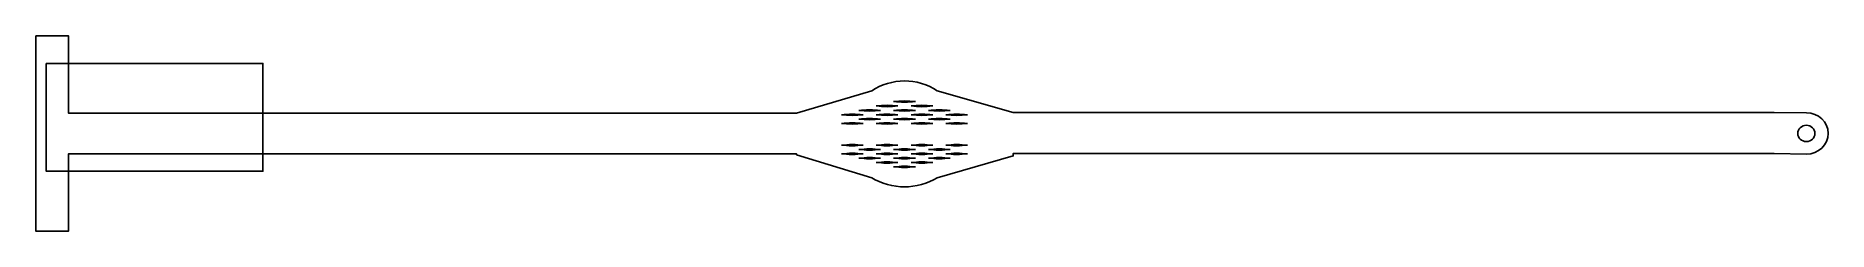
# Model space of a CAD drawing. Header units: millimetres. Extents: x 15 to 839, y 5 to 95.
import ezdxf

# ---------------------------------------------------------------- set-up
doc = ezdxf.new("R2010")
doc.units = ezdxf.units.MM
doc.layers.add('Capa_1', color=7, linetype='CONTINUOUS')

msp = doc.modelspace()

# ---------------------------------------------------------------- linework, layer by layer
at = {"layer": 'Capa_1', "color": 7}
for points in [[(15.000118, 94.870081), (15.000118, 59.328064), (15.000118, 40.542131), (15.000118, 5.000114), (30.000236, 5.000114), (30.000236, 40.542131), (364.70694, 40.542131), (364.70694, 40.188664), (399.27692, 29.58621)], [(399.27692, 69.586353), (364.70694, 59.328064), (30.000236, 59.328064), (30.000236, 94.870081), (15.000118, 94.870081), (15.000118, 94.870081)], [(828.85535, 59.466557), (813.98081, 59.590063), (813.98081, 59.586446), (464.27709, 59.586446), (429.27716, 69.586353)], [(429.27716, 29.58621), (464.27709, 39.586633), (464.27709, 40.800513), (813.98081, 40.800513), (828.85535, 40.454797)]]:
    msp.add_lwpolyline(points, dxfattribs=at)
for points in [[(19.780479, 82.140608), (119.340118, 82.140608), (119.340118, 32.580969), (19.780479, 32.580969)], [(390.27695, 58.895015)], [(398.27698, 60.894893)], [(406.27701, 62.895288)], [(406.27701, 58.895015)], [(414.27704, 64.895166)], [(414.27704, 60.894893)], [(422.27707, 62.895288)], [(422.27707, 58.895015)], [(430.2771, 60.894893)], [(438.27712, 58.895015)], [(390.27695, 54.89526)], [(398.27698, 56.895138)], [(406.27701, 54.89526)], [(414.27704, 56.895138)], [(422.27707, 54.89526)], [(430.2771, 56.895138)], [(438.27712, 54.89526)], [(828.85535, 53.714453)], [(390.27695, 44.895353)], [(398.27698, 42.894958)], [(406.27701, 44.895353)], [(414.27704, 42.894958)], [(422.27707, 44.895353)], [(430.2771, 42.894958)], [(438.27712, 44.895353)], [(390.27695, 40.895081)], [(398.27698, 38.895203)], [(406.27701, 40.895081)], [(406.27701, 36.895325)], [(414.27704, 38.895203)], [(414.27704, 34.89493)], [(422.27707, 40.895081)], [(422.27707, 36.895325)], [(430.2771, 38.895203)], [(438.27712, 40.895081)]]:
    msp.add_lwpolyline(points, close=True, dxfattribs=at)
for points in [[(414.27652, 74.156099), (409.23175, 74.122599), (403.37677, 72.52608), (399.27692, 69.586353)], [(429.27716, 69.586353), (425.16768, 72.532894), (419.33313, 74.129756), (414.27652, 74.156099)], [(385.27674, 58.586507), (387.27674, 58.586507), (388.27695, 58.895015), (390.27695, 58.895015)], [(390.27695, 58.277482), (388.06393, 58.277482), (387.27674, 58.586507), (385.27674, 58.586507)], [(390.27695, 58.895015), (392.27695, 58.895015), (393.27716, 58.586507), (395.27716, 58.586507)], [(395.27716, 58.586507), (393.27716, 58.586507), (392.27695, 58.277482), (390.27695, 58.277482)], [(393.27677, 60.586385), (395.27677, 60.586385), (396.06395, 60.894893), (398.27698, 60.894893)], [(398.27698, 60.27736), (396.27698, 60.27736), (395.27677, 60.586385), (393.27677, 60.586385)], [(398.27698, 60.894893), (400.27698, 60.894893), (401.27719, 60.586385), (403.27719, 60.586385)], [(403.27719, 60.586385), (401.27719, 60.586385), (400.27698, 60.27736), (398.27698, 60.27736)], [(401.2768, 62.586263), (403.2768, 62.586263), (404.06398, 62.895288), (406.27701, 62.895288)], [(406.27701, 62.277755), (404.27701, 62.277755), (403.2768, 62.586262), (401.2768, 62.586263)], [(401.2768, 58.586507), (403.2768, 58.586506), (404.06398, 58.895015), (406.27701, 58.895015)], [(406.27701, 58.277482), (404.27701, 58.277482), (403.2768, 58.586506), (401.2768, 58.586507)], [(406.27701, 62.895288), (408.27701, 62.895288), (409.27722, 62.586262), (411.27722, 62.586263)], [(411.27722, 62.586263), (409.27722, 62.586263), (408.27701, 62.277755), (406.27701, 62.277755)], [(406.27701, 58.895015), (408.27701, 58.895015), (409.27722, 58.586506), (411.27722, 58.586507)], [(411.27722, 58.586507), (409.27722, 58.586506), (408.27701, 58.277482), (406.27701, 58.277482)], [(409.27683, 64.586141), (411.27683, 64.58614), (412.06401, 64.895166), (414.27704, 64.895166)], [(414.27704, 64.277633), (412.27704, 64.277633), (411.27683, 64.58614), (409.27683, 64.586141)], [(409.27683, 60.586385), (411.27683, 60.586385), (412.06401, 60.894893), (414.27704, 60.894893)], [(414.27704, 60.27736), (412.27704, 60.27736), (411.27683, 60.586385), (409.27683, 60.586385)], [(414.27704, 64.895166), (416.27704, 64.895166), (417.27673, 64.58614), (419.27673, 64.586141)], [(419.27673, 64.586141), (417.27673, 64.58614), (416.27704, 64.277633), (414.27704, 64.277633)], [(414.27704, 60.894893), (416.27704, 60.894893), (417.27673, 60.586385), (419.27673, 60.586385)], [(419.27673, 60.586385), (417.27673, 60.586385), (416.27704, 60.27736), (414.27704, 60.27736)], [(417.27686, 62.586263), (419.27686, 62.586262), (420.06404, 62.895288), (422.27707, 62.895288)], [(422.27707, 62.277755), (420.27707, 62.277755), (419.27686, 62.586262), (417.27686, 62.586263)], [(417.27686, 58.586507), (419.27686, 58.586507), (420.06404, 58.895015), (422.27707, 58.895015)], [(422.27707, 58.277482), (420.27707, 58.277482), (419.27686, 58.586507), (417.27686, 58.586507)], [(422.27707, 62.895288), (424.27707, 62.895288), (425.27676, 62.586262), (427.27676, 62.586263)], [(427.27676, 62.586263), (425.27676, 62.586262), (424.27707, 62.277755), (422.27707, 62.277755)], [(422.27707, 58.895015), (424.27707, 58.895015), (425.27676, 58.586507), (427.27676, 58.586507)], [(427.27676, 58.586507), (425.27676, 58.586507), (424.27707, 58.277482), (422.27707, 58.277482)], [(425.27688, 60.586385), (427.27688, 60.586385), (428.06408, 60.894893), (430.2771, 60.894893)], [(430.2771, 60.27736), (428.2771, 60.27736), (427.27688, 60.586385), (425.27688, 60.586385)], [(430.2771, 60.894893), (432.2771, 60.894893), (433.27679, 60.586385), (435.27679, 60.586385)], [(435.27679, 60.586385), (433.27679, 60.586385), (432.2771, 60.27736), (430.2771, 60.27736)], [(433.27691, 58.586507), (435.27691, 58.586507), (436.27712, 58.895015), (438.27712, 58.895015)], [(438.27712, 58.277482), (436.0641, 58.277482), (435.27691, 58.586507), (433.27691, 58.586507)], [(438.27712, 58.895015), (440.27712, 58.895015), (441.27682, 58.586507), (443.27682, 58.586507)], [(443.27682, 58.586507), (441.27682, 58.586507), (440.27712, 58.277482), (438.27712, 58.277482)], [(838.85784, 49.961194), (838.85768, 55.210862), (834.37948, 59.466495), (828.85535, 59.466557)], [(385.27674, 54.586235), (387.27674, 54.586235), (388.27695, 54.89526), (390.27695, 54.89526)], [(390.27695, 54.277726), (388.06393, 54.277726), (387.27674, 54.586235), (385.27674, 54.586235)], [(390.27695, 54.89526), (392.27695, 54.89526), (393.27716, 54.586235), (395.27716, 54.586235)], [(395.27716, 54.586235), (393.27716, 54.586235), (392.27695, 54.277726), (390.27695, 54.277726)], [(393.27677, 56.586629), (395.27677, 56.586628), (396.06395, 56.895138), (398.27698, 56.895138)], [(398.27698, 56.277604), (396.27698, 56.277604), (395.27677, 56.586628), (393.27677, 56.586629)], [(398.27698, 56.895138), (400.27698, 56.895138), (401.27719, 56.586628), (403.27719, 56.586629)], [(403.27719, 56.586629), (401.27719, 56.586628), (400.27698, 56.277604), (398.27698, 56.277604)], [(401.2768, 54.586235), (403.2768, 54.586235), (404.06398, 54.89526), (406.27701, 54.89526)], [(406.27701, 54.277726), (404.27701, 54.277726), (403.2768, 54.586235), (401.2768, 54.586235)], [(406.27701, 54.89526), (408.27701, 54.89526), (409.27722, 54.586235), (411.27722, 54.586235)], [(411.27722, 54.586235), (409.27722, 54.586235), (408.27701, 54.277726), (406.27701, 54.277726)], [(409.27683, 56.586629), (411.27683, 56.586628), (412.06401, 56.895138), (414.27704, 56.895138)], [(414.27704, 56.277604), (412.27704, 56.277604), (411.27683, 56.586628), (409.27683, 56.586629)], [(414.27704, 56.895138), (416.27704, 56.895138), (417.27673, 56.586628), (419.27673, 56.586629)], [(419.27673, 56.586629), (417.27673, 56.586628), (416.27704, 56.277604), (414.27704, 56.277604)], [(417.27686, 54.586235), (419.27686, 54.586235), (420.06404, 54.89526), (422.27707, 54.89526)], [(422.27707, 54.277726), (420.27707, 54.277726), (419.27686, 54.586235), (417.27686, 54.586235)], [(422.27707, 54.89526), (424.27707, 54.89526), (425.27676, 54.586235), (427.27676, 54.586235)], [(427.27676, 54.586235), (425.27676, 54.586235), (424.27707, 54.277726), (422.27707, 54.277726)], [(425.27688, 56.586629), (427.27688, 56.586628), (428.06408, 56.895138), (430.2771, 56.895138)], [(430.2771, 56.277604), (428.2771, 56.277604), (427.27688, 56.586628), (425.27688, 56.586629)], [(430.2771, 56.895138), (432.2771, 56.895138), (433.27679, 56.586628), (435.27679, 56.586629)], [(435.27679, 56.586629), (433.27679, 56.586628), (432.2771, 56.277604), (430.2771, 56.277604)], [(433.27691, 54.586235), (435.27691, 54.586235), (436.27712, 54.89526), (438.27712, 54.89526)], [(438.27712, 54.277726), (436.0641, 54.277726), (435.27691, 54.586235), (433.27691, 54.586235)], [(438.27712, 54.89526), (440.27712, 54.89526), (441.27682, 54.586235), (443.27682, 54.586235)], [(443.27682, 54.586235), (441.27682, 54.586235), (440.27712, 54.277726), (438.27712, 54.277726)], [(828.85535, 46.206901), (826.67368, 46.206936), (824.90524, 47.887915), (824.90572, 49.961194)], [(824.90572, 49.961194), (824.90584, 52.03407), (826.6741, 53.714418), (828.85535, 53.714453)], [(828.85535, 53.714453), (831.0366, 53.714418), (832.80486, 52.03407), (832.80498, 49.961194)], [(828.85535, 40.454797), (834.3799, 40.454859), (838.85828, 44.711122), (838.85784, 49.961194)], [(832.80498, 49.961194), (832.80546, 47.887915), (831.03702, 46.206936), (828.85535, 46.206901)], [(385.27674, 44.586328), (387.27674, 44.586328), (388.27695, 44.895353), (390.27695, 44.895353)], [(390.27695, 44.27782), (388.06393, 44.27782), (387.27674, 44.586328), (385.27674, 44.586328)], [(390.27695, 44.895353), (392.27695, 44.895353), (393.27716, 44.586328), (395.27716, 44.586328)], [(395.27716, 44.586328), (393.27716, 44.586328), (392.27695, 44.27782), (390.27695, 44.27782)], [(393.27677, 42.58645), (395.27677, 42.586451), (396.27698, 42.894958), (398.27698, 42.894958)], [(398.27698, 42.277425), (396.06395, 42.277425), (395.27677, 42.586451), (393.27677, 42.58645)], [(398.27698, 42.894958), (400.27698, 42.894958), (401.27719, 42.586451), (403.27719, 42.58645)], [(403.27719, 42.58645), (401.27719, 42.586451), (400.27698, 42.277425), (398.27698, 42.277425)], [(401.2768, 44.586328), (403.2768, 44.586328), (404.27701, 44.895353), (406.27701, 44.895353)], [(406.27701, 44.27782), (404.06398, 44.27782), (403.2768, 44.586328), (401.2768, 44.586328)], [(406.27701, 44.895353), (408.27701, 44.895353), (409.27722, 44.586328), (411.27722, 44.586328)], [(411.27722, 44.586328), (409.27722, 44.586328), (408.27701, 44.27782), (406.27701, 44.27782)], [(409.27683, 42.58645), (411.27683, 42.586451), (412.27704, 42.894958), (414.27704, 42.894958)], [(414.27704, 42.277425), (412.06401, 42.277425), (411.27683, 42.586451), (409.27683, 42.58645)], [(414.27704, 42.894958), (416.27704, 42.894958), (417.27673, 42.586451), (419.27673, 42.58645)], [(419.27673, 42.58645), (417.27673, 42.586451), (416.27704, 42.277425), (414.27704, 42.277425)], [(417.27686, 44.586328), (419.27686, 44.586328), (420.27707, 44.895353), (422.27707, 44.895353)], [(422.27707, 44.27782), (420.06404, 44.27782), (419.27686, 44.586328), (417.27686, 44.586328)], [(422.27707, 44.895353), (424.27706, 44.895353), (425.27676, 44.586328), (427.27676, 44.586328)], [(427.27676, 44.586328), (425.27676, 44.586328), (424.27706, 44.27782), (422.27707, 44.27782)], [(425.27688, 42.58645), (427.27688, 42.586451), (428.2771, 42.894958), (430.2771, 42.894958)], [(430.2771, 42.277425), (428.06408, 42.277425), (427.27688, 42.586451), (425.27688, 42.58645)], [(430.2771, 42.894958), (432.2771, 42.894958), (433.27679, 42.586451), (435.27679, 42.58645)], [(435.27679, 42.58645), (433.27679, 42.586451), (432.2771, 42.277425), (430.2771, 42.277425)], [(433.27691, 44.586328), (435.27691, 44.586328), (436.27712, 44.895353), (438.27712, 44.895353)], [(438.27712, 44.27782), (436.0641, 44.27782), (435.27691, 44.586328), (433.27691, 44.586328)], [(438.27712, 44.895353), (440.27712, 44.895353), (441.27682, 44.586328), (443.27682, 44.586328)], [(443.27682, 44.586328), (441.27682, 44.586328), (440.27712, 44.27782), (438.27712, 44.27782)], [(385.27674, 40.586572), (387.27674, 40.586572), (388.27695, 40.895081), (390.27695, 40.895081)], [(390.27695, 40.277547), (388.06393, 40.277547), (387.27674, 40.586572), (385.27674, 40.586572)], [(390.27695, 40.895081), (392.27695, 40.895081), (393.27716, 40.586572), (395.27716, 40.586572)], [(395.27716, 40.586572), (393.27716, 40.586572), (392.27695, 40.277547), (390.27695, 40.277547)], [(393.27677, 38.586178), (395.27677, 38.586178), (396.27698, 38.895203), (398.27698, 38.895203)], [(398.27698, 38.277669), (396.06395, 38.277669), (395.27677, 38.586178), (393.27677, 38.586178)], [(398.27698, 38.895203), (400.27698, 38.895203), (401.27719, 38.586178), (403.27719, 38.586178)], [(403.27719, 38.586178), (401.27719, 38.586178), (400.27698, 38.277669), (398.27698, 38.277669)], [(401.2768, 40.586572), (403.2768, 40.586573), (404.27701, 40.895081), (406.27701, 40.895081)], [(406.27701, 40.277547), (404.06398, 40.277547), (403.2768, 40.586573), (401.2768, 40.586572)], [(401.2768, 36.5863), (403.2768, 36.586301), (404.27701, 36.895325), (406.27701, 36.895325)], [(406.27701, 36.277791), (404.06398, 36.277791), (403.2768, 36.5863), (401.2768, 36.5863)], [(406.27701, 40.895081), (408.27701, 40.895081), (409.27722, 40.586573), (411.27722, 40.586572)], [(411.27722, 40.586572), (409.27722, 40.586573), (408.27701, 40.277547), (406.27701, 40.277547)], [(406.27701, 36.895325), (408.27701, 36.895325), (409.27722, 36.5863), (411.27722, 36.5863)], [(411.27722, 36.5863), (409.27722, 36.586301), (408.27701, 36.277791), (406.27701, 36.277791)], [(409.27683, 38.586178), (411.27683, 38.586178), (412.27704, 38.895203), (414.27704, 38.895203)], [(414.27704, 38.277669), (412.06401, 38.277669), (411.27683, 38.586178), (409.27683, 38.586178)], [(409.27683, 34.586422), (411.27683, 34.586423), (412.27704, 34.89493), (414.27704, 34.89493)], [(414.27704, 34.277397), (412.06401, 34.277397), (411.27683, 34.586423), (409.27683, 34.586422)], [(414.27704, 38.895203), (416.27704, 38.895203), (417.27673, 38.586178), (419.27673, 38.586178)], [(419.27673, 38.586178), (417.27673, 38.586178), (416.27704, 38.277669), (414.27704, 38.277669)], [(414.27704, 34.89493), (416.27704, 34.89493), (417.27673, 34.586423), (419.27673, 34.586422)], [(419.27673, 34.586422), (417.27673, 34.586423), (416.27704, 34.277397), (414.27704, 34.277397)], [(417.27686, 40.586572), (419.27686, 40.586572), (420.27707, 40.895081), (422.27707, 40.895081)], [(422.27707, 40.277547), (420.06404, 40.277547), (419.27686, 40.586572), (417.27686, 40.586572)], [(417.27686, 36.5863), (419.27686, 36.586301), (420.27707, 36.895325), (422.27707, 36.895325)], [(422.27707, 36.277791), (420.06404, 36.277791), (419.27686, 36.586301), (417.27686, 36.5863)], [(422.27707, 40.895081), (424.27706, 40.895081), (425.27676, 40.586572), (427.27676, 40.586572)], [(427.27676, 40.586572), (425.27676, 40.586572), (424.27706, 40.277547), (422.27707, 40.277547)], [(422.27707, 36.895325), (424.27706, 36.895325), (425.27676, 36.586301), (427.27676, 36.5863)], [(427.27676, 36.5863), (425.27676, 36.586301), (424.27706, 36.277791), (422.27707, 36.277791)], [(425.27688, 38.586178), (427.27688, 38.586178), (428.2771, 38.895203), (430.2771, 38.895203)], [(430.2771, 38.277669), (428.06408, 38.277669), (427.27688, 38.586178), (425.27688, 38.586178)], [(430.2771, 38.895203), (432.2771, 38.895203), (433.27679, 38.586178), (435.27679, 38.586178)], [(435.27679, 38.586178), (433.27679, 38.586178), (432.2771, 38.277669), (430.2771, 38.277669)], [(433.27691, 40.586572), (435.27691, 40.586572), (436.27712, 40.895081), (438.27712, 40.895081)], [(438.27712, 40.277547), (436.0641, 40.277547), (435.27691, 40.586572), (433.27691, 40.586572)], [(438.27712, 40.895081), (440.27712, 40.895081), (441.27682, 40.586572), (443.27682, 40.586572)], [(443.27682, 40.586572), (441.27682, 40.586572), (440.27712, 40.277547), (438.27712, 40.277547)], [(399.27692, 29.58621), (403.27066, 26.86889), (409.44616, 25.398247), (414.27652, 25.360628)], [(414.27652, 25.360628), (419.10705, 25.398148), (425.28328, 26.868792), (429.27716, 29.58621)]]:
    msp.add_open_spline(points, degree=3, dxfattribs=at)

doc.saveas('drawing.dxf')
